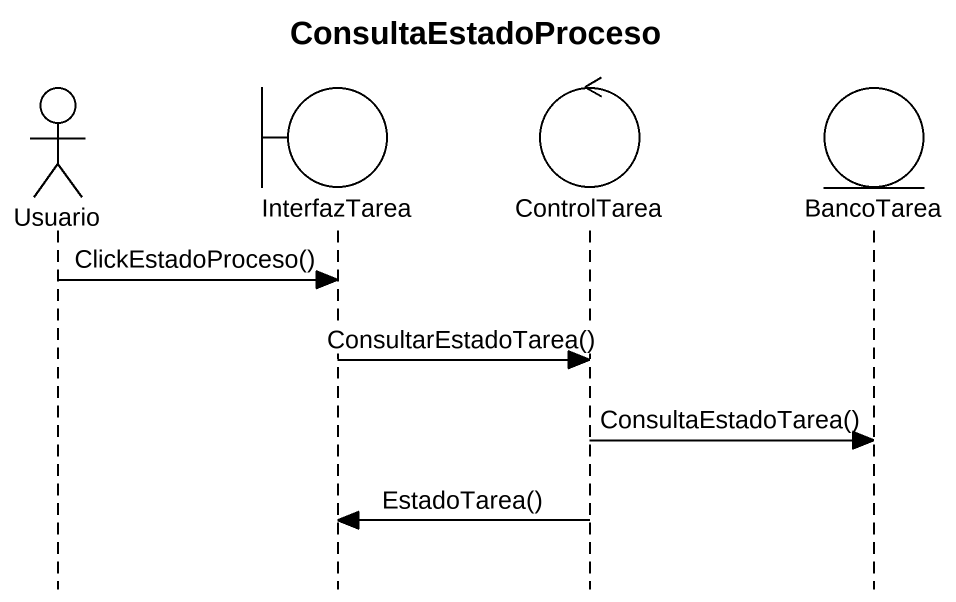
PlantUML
@startuml
title ConsultaEstadoProceso
hide footbox
actor Usuario
boundary InterfazTarea
control ControlTarea
entity BancoTarea

Usuario -> InterfazTarea : ClickEstadoProceso()
InterfazTarea -> ControlTarea : ConsultarEstadoTarea()
ControlTarea -> BancoTarea : ConsultaEstadoTarea()
ControlTarea -> InterfazTarea : EstadoTarea()
@enduml
